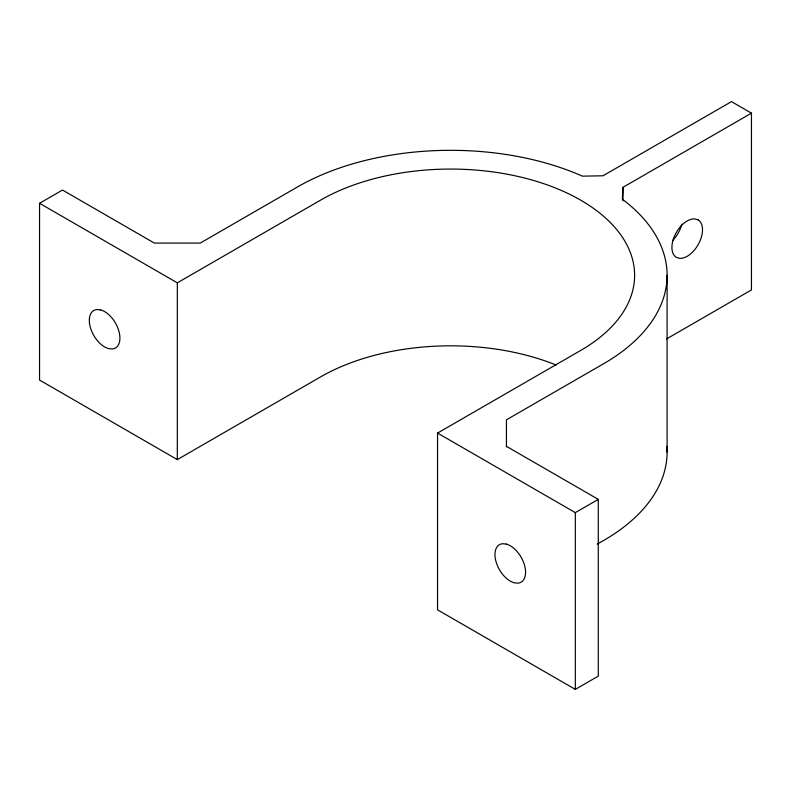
<?xml version="1.0" encoding="UTF-8"?>
<svg xmlns="http://www.w3.org/2000/svg" width="791" height="791" viewBox="0 0 791 791"><rect width="100%" height="100%" fill="white"/><g stroke="black" fill="none" stroke-linecap="round" stroke-linejoin="round"><path stroke-width="1.19" d="M666.506 338.953L751.45 289.911L751.45 113.153L622.972 187.329L622.359 199.213A216.487 124.988 0 0 1 603.691 363.682L506.438 419.823L506.438 446.836M556.162 365.037A184.016 106.241 0 0 0 320.493 376.941L177.322 459.601L39.55 380.056L39.55 203.297L62.509 190.038L154.364 243.074L200.281 243.074L297.535 186.923A216.487 124.988 0 0 1 582.403 176.146L602.989 175.79L731.467 101.614L751.45 113.153M39.55 203.297L177.322 282.842L320.493 200.182A184.016 106.241 0 0 1 580.723 200.182A184.016 106.241 0 0 1 580.723 350.423L437.552 433.082L437.552 609.841L575.324 689.386L598.283 676.127L598.283 499.368L506.438 446.342M437.552 433.082L575.324 512.627L598.283 499.368M597.274 544.139L603.691 540.441A216.487 124.988 0 0 0 666.862 446.223M667.1 275.298L667.1 452.066M622.972 187.329L622.972 200.825M575.324 512.627L575.324 689.386M177.322 282.842L177.322 459.601M681.793 224.13A21.644 12.498 -60 0 1 672.716 240.415M100.645 309.884L96.957 309.518A21.644 12.498 60 0 0 90.471 327.84A21.644 12.498 60 0 0 108.575 348.604L112.263 348.969A21.644 12.498 60 0 0 118.749 330.638A21.644 12.498 60 0 0 100.645 309.884M506.299 544.079L502.611 543.714A21.644 12.498 60 0 0 496.125 562.045A21.644 12.498 60 0 0 514.229 582.809L517.917 583.175A21.644 12.498 60 0 0 524.413 564.843A21.644 12.498 60 0 0 506.299 544.079M698.038 219.868L694.864 218.889A21.644 12.498 -60 0 0 675.069 234.868A21.644 12.498 -60 0 0 676.384 257.362L679.558 258.341A21.644 12.498 -60 0 0 699.353 242.362A21.644 12.498 -60 0 0 698.038 219.868"/></g></svg>
